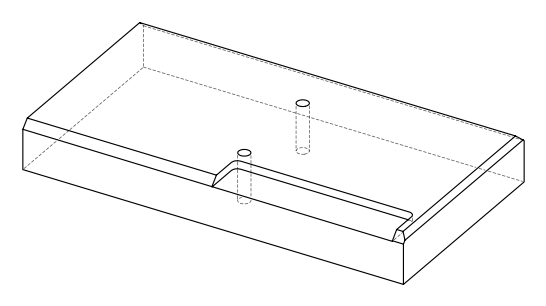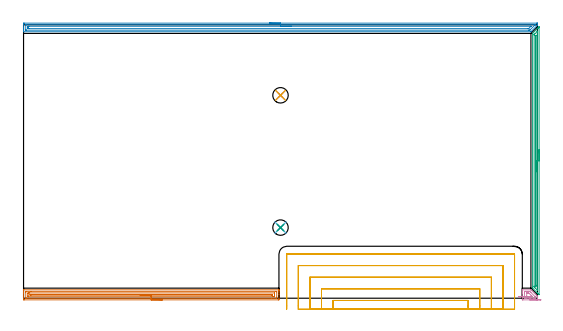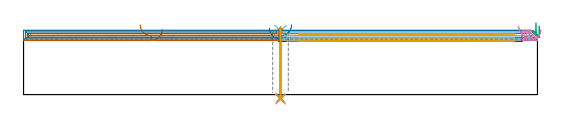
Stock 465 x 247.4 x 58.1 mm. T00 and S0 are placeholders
(PLAN: 11 operations, 6 tool changes, 41.1 min)
(1 AREA_MILL | FG_CHAMFER_SURFACE | UGT0205_001 | 7.57 min | 9791 mm3)
(2 AREA_MILL_1 | FG_CHAMFER_SURFACE_1 | UGT0205_001 | 11.32 min | 14149 mm3)
(3 AREA_MILL_2 | FG_CHAMFER_SURFACE_2 | UGT0205_001 | 5.83 min | 4197 mm3)
(4 AREA_MILL_3 | FG_CHAMFER_SURFACE_3 | UGT0205_001 | 0.54 min | 679 mm3)
(5 MILL_SLOT | SLOT_PARTIAL_RECTANGULAR | UGT0201_103 | Follow Part, ap 3.5, ae 75% | 14.76 min | 100759 mm3)
(6 SPOT_DRILL | STEP1HOLE | NXT0321_9005460120000 | 0.03 min | 21 mm3)
(7 SPOT_DRILL_1 | STEP1HOLE_1 | NXT0321_9005460120000 | 0.03 min | 2 mm3)
(8 DRILL_THROUGH_HOLE_INTO_CENTER | STEP1HOLE | NXT0301_055 | 0.25 min | 3184 mm3)
(9 DRILL_TO_ENLARGE_THROUGH_HOLE | STEP1HOLE | NXT0301_104 | 0.26 min | 5729 mm3)
(10 DRILL_THROUGH_HOLE_INTO_CENTER_1 | STEP1HOLE_1 | NXT0301_055 | 0.25 min | 3191 mm3)
(11 DRILL_TO_ENLARGE_THROUGH_HOLE_1 | STEP1HOLE_1 | NXT0301_104 | 0.26 min | 5716 mm3)
(TOOL UGT0205_001 | Chamfer Mill 20 x 3 x 45 deg. | D20 FL50 Z2)
(TOOL UGT0201_103 | End Mill 14 mm | D14 FL19 Z2)
(TOOL NXT0321_9005460120000 | NC Spot Drill, 142deg, 12mm, Carbide, Uncoated | D12 PA142 FL30 Z2)
(TOOL NXT0301_055 | Carbide Drill 8.4mm [860.1-0840-042A1-MM 2214] | D8.4 PA140 FL61 Z2)
(TOOL NXT0301_104 | Carbide Drill 14mm [860.1-1400-112A1-MM 2214] | D14 PA140 FL123 Z2)
(OP 1 AREA_MILL)
G17 G21 G94 G90
T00 M6
G54
G17 G0 G90 X125.55 Y-1.5 S1061 M3
G43 Z68.1 H0
Z59.
G94 G1 X125.512 Z58.128 F250.
X125.398 Z57.264
X125.209 Z56.412
X124.947 Z55.58
X124.613 Z54.774
X124.21 Z54.
X123.742 Z53.264
X123.21 Z52.572
X122.621 Z51.929
X121.978 Z51.34
X121.286 Z50.808
X120.55 Z50.34
X119.776 Z49.937
X118.97 Z49.603
X118.138 Z49.341
X117.286 Z49.152
X116.422 Z49.038
X115.55 Z49.
X0.631
X0.289 Y-1.497 Z49.002
X0.01 Y-1.492 Z49.006
X0. Y-1.21 Z49.288
Y4.383 Z54.878
Y5.794 Z56.29
Y6.16 Z56.655
Y6.892 Z57.392
Y7.146 Z57.646
X0.007 Y7.558 Z58.049
X0.01 Y7.597 Z58.088
X0.184 Y7.6 Z58.1
X230.916
X231.09 Y7.597 Z58.088
X231.093 Y7.558 Z58.049
X231.1 Y7.146 Z57.645
Y6.892 Z57.392
Y6.16 Z56.655
Y4.905 Z55.402
Y3.494 Z53.99
Y-0.322 Z50.176
X231.096 Y-0.949 Z49.549
X231.092 Y-1.492 Z49.006
X231.018 Y-1.494 Z49.003
X230.469 Y-1.5 Z49.
X115.55
Y-0.086 Z50.414
X2.446 Y-0.085 Z50.415
X2.42
X2.01 Y-0.06 Z50.44
X2.001 Y0.356 Z50.856
X2. Y5.271 Z55.771
X2.001 Y5.688 Z56.188
X2.01 Y6.16 Z56.66
X2.395 Y6.185 Z56.685
X6.796 Y6.186 Z56.686
X228.654 Y6.185 Z56.685
X228.68 Y6.184 Z56.684
X229.09 Y6.16 Z56.66
X229.099 Y5.744 Z56.244
X229.1 Y0.829 Z51.329
X229.099 Y0.412 Z50.912
X229.09 Y-0.06 Z50.44
X228.705 Y-0.085 Z50.415
X224.303 Y-0.086 Z50.414
X115.55
Y1.328 Z51.828
X4.209 Y1.329 Z51.829
X4.078 Y1.331 Z51.831
X4.032 Y1.333 Z51.833
X4.013 Y1.335 Z51.835
X4.01 Y1.372 Z51.872
X4.004 Y1.51 Z52.01
X4.001 Y1.717 Z52.217
X4. Y1.924 Z52.424
Y2.606 Z53.106
Y3.701 Z54.201
X4.004 Y4.383 Z54.883
X4.007 Y4.583 Z55.083
X4.023 Y4.764 Z55.264
X4.209 Y4.767 Z55.267
X4.713 Y4.77 Z55.27
X5.103 Y4.771 Z55.271
X5.606
X226.891
X227.022 Y4.769 Z55.269
X227.068 Y4.767 Z55.267
X227.087 Y4.765 Z55.265
X227.09 Y4.728 Z55.228
X227.096 Y4.59 Z55.09
X227.099 Y4.383 Z54.883
X227.1 Y4.176 Z54.676
Y3.494 Z53.994
Y2.399 Z52.899
X227.096 Y1.717 Z52.217
X227.093 Y1.517 Z52.017
X227.077 Y1.335 Z51.835
X226.891 Y1.333 Z51.833
X226.387 Y1.33 Z51.83
X225.997 Y1.329 Z51.829
X225.494 Y1.328 Z51.828
X115.55
Y2.743 Z53.243
X6.753
X6.135 Y2.747 Z53.247
X6.034 Y2.75 Z53.25
X6.009 Y2.752 Z53.252
X6.007 Y2.775 Z53.275
X6.004 Y2.829 Z53.329
X6.002 Y3.05 Z53.55
X6.004 Y3.271 Z53.771
X6.007 Y3.325 Z53.825
X6.009 Y3.347 Z53.847
X6.034 Y3.35 Z53.85
X6.138 Y3.355 Z53.855
X6.273 Y3.356 Z53.856
X31.26 Y3.357 Z53.857
X224.347
X224.965 Y3.353 Z53.853
X225.066 Y3.35 Z53.85
X225.091 Y3.348 Z53.848
X225.093 Y3.325 Z53.825
X225.096 Y3.271 Z53.771
X225.098 Y3.05 Z53.55
X225.096 Y2.829 Z53.329
X225.093 Y2.775 Z53.275
X225.091 Y2.752 Z53.252
X225.066 Y2.75 Z53.25
X224.961 Y2.746 Z53.246
X224.346 Y2.743 Z53.243
X224.208
X115.55
X114.678 Z53.281
X113.814 Z53.395
X112.962 Z53.583
X112.13 Z53.846
X111.324 Z54.18
X110.55 Z54.582
X109.814 Z55.051
X109.122 Z55.582
X108.479 Z56.172
X107.89 Z56.815
X107.358 Z57.507
X106.89 Z58.243
X106.487 Z59.016
X106.153 Z59.822
X105.891 Z60.654
X105.702 Z61.506
X105.588 Z62.371
X105.55 Z63.243
G0 Z68.1
M5
M2
(OP 2 AREA_MILL_1)
G17 G21 G94 G90
T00 M6
G54
G17 G0 G90 X222.5 Y248.9 S1061 M3
G43 Z68.1 H0
Z60.3
G94 G1 X222.538 Z59.429 F250.
X222.652 Z58.564
X222.841 Z57.712
X223.103 Z56.88
X223.437 Z56.074
X223.84 Z55.3
X224.309 Z54.564
X224.84 Z53.872
X225.429 Z53.229
X226.072 Z52.64
X226.764 Z52.109
X227.5 Z51.64
X228.274 Z51.237
X229.08 Z50.903
X229.912 Z50.641
X230.764 Z50.452
X231.628 Z50.338
X232.5 Z50.3
X464.379
X464.627 Y248.899 Z50.301
X464.826 Y248.896 Z50.304
X464.997 Y248.891 Z50.305
X464.999 Y248.849 Z50.347
X465. Y248.509 Z50.687
Y247.825 Z51.375
Y247.535 Z51.665
X464.998 Y247.093 Z52.099
X464.99 Y246.998 Z52.194
X464.898 Y246.896 Z52.3
X464.85 Y246.849 Z52.349
X464.846 Y246.845 Z52.353
X459.464 Y241.464 Z57.735
X459.15 Y241.151 Z58.046
X459.095 Y241.104 Z58.09
X459.018 Y241.1 Z58.1
X0.174
X0.01 Y241.102 Z58.089
X0.003 Y241.25 Z57.943
X0. Y241.405 Z57.794
Y241.684 Z57.515
Y242.368 Z56.826
Y243.588 Z55.609
Y244.123 Z55.072
Y244.732 Z54.463
Y248.241 Z50.956
X0.004 Y248.509 Z50.689
X0.01 Y248.892 Z50.305
X0.226 Y248.896 Z50.302
X0.621 Y248.9 Z50.3
X232.5
Y247.486 Z51.714
X462.741 Y247.485 Z51.715
X462.89 Y247.484 Z51.716
X462.964 Y247.481 Z51.719
X462.99 Y247.478 Z51.722
Y247.474 Z51.726
X462.883 Y247.345 Z51.855
X462.73 Y247.185 Z52.015
X462.592 Y247.042 Z52.158
X458.796 Y243.246 Z55.954
X458.461 Y242.915 Z56.285
X458.124 Y242.584 Z56.616
X458.045 Y242.521 Z56.679
X457.971 Y242.519 Z56.681
X457.231 Y242.515 Z56.685
X457.082 Y242.514 Z56.686
X2.408 Y242.515 Z56.685
X2.258 Y242.516 Z56.684
X2.052 Y242.52 Z56.68
X2.01 Y242.522 Z56.678
X2.005 Y242.552 Z56.648
X2.003 Y242.584 Z56.616
X2. Y242.769 Z56.431
X2.001 Y247.288 Z51.912
X2.002 Y247.395 Z51.805
X2.007 Y247.466 Z51.734
X2.01 Y247.48 Z51.72
X2.014 Y247.482 Z51.718
X2.036 Y247.484 Z51.716
X2.408 Y247.486 Z51.714
X2.557
X232.5
Y246.071 Z53.129
X459.018
X459.124 Y246.067 Z53.133
X459.148 Y246.065 Z53.135
X459.135 Y246.044 Z53.156
X459.108 Y246.009 Z53.191
X459.086 Y245.985 Z53.215
X459.018 Y245.917 Z53.283
X457.227 Y244.126 Z55.074
X457.044 Y243.951 Z55.249
X457.027 Y243.938 Z55.262
X456.97 Y243.933 Z55.267
X456.865 Y243.93 Z55.27
X456.733 Y243.929 Z55.271
X456.535 Y243.928 Z55.272
X5.089
X4.392 Y243.93 Z55.27
X4.195 Y243.933 Z55.267
X4.01 Y243.938 Z55.262
X4.004 Y244.123 Z55.077
X4.001 Y244.314 Z54.886
X4. Y245. Z54.2
Y245.191 Z54.009
X4.004 Y245.877 Z53.323
X4.007 Y246.062 Z53.138
X4.195 Y246.065 Z53.135
X4.891 Y246.071 Z53.129
X232.5
X233.372 Z53.167
X234.237 Z53.28
X235.088 Z53.469
X235.92 Z53.732
X236.726 Z54.065
X237.5 Z54.468
X238.236 Z54.937
X238.928 Z55.468
X239.571 Z56.057
X240.16 Z56.701
X240.692 Z57.393
X241.16 Z58.129
X241.563 Z58.902
X241.897 Z59.708
X242.159 Z60.54
X242.348 Z61.392
X242.462 Z62.257
X242.5 Z63.129
G0 Z68.1
M5
M2
(OP 3 AREA_MILL_2)
G17 G21 G94 G90
T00 M6
G54
G17 G0 G90 X466.5 Y134.35 S1061 M3
G43 Z68.1 H0
Z62.2
G94 G1 Y134.312 Z61.328 F250.
Y134.198 Z60.464
Y134.009 Z59.612
Y133.747 Z58.78
Y133.413 Z57.974
Y133.01 Z57.2
Y132.542 Z56.464
Y132.01 Z55.772
Y131.421 Z55.129
Y130.778 Z54.54
Y130.086 Z54.009
Y129.35 Z53.54
Y128.576 Z53.137
Y127.77 Z52.803
Y126.938 Z52.541
Y126.087 Z52.352
Y125.222 Z52.238
Y124.35 Z52.2
X466.499 Y3.327 Z52.201
X466.496 Y3.291
X466.489 Y3.211 Z52.203
X466.439 Y3.259 Z52.255
X466.334 Y3.365 Z52.364
X466.169 Y3.529 Z52.526
X466.011 Y3.688 Z52.687
X465.887 Y3.812 Z52.81
X465.732 Y3.965 Z52.963
X465.584 Y4.115 Z53.114
X465.441 Y4.258 Z53.257
X465.296 Y4.402 Z53.4
X465.157 Y4.542 Z53.541
X464.995 Y4.704 Z53.703
X464.859 Y4.839 Z53.837
X464.73 Y4.969 Z53.968
X460.798 Y8.902 Z57.901
X460.631 Y9.071 Z58.066
X460.605 Y9.106 Z58.09
X460.6 Y9.168 Z58.1
Y239.531
X460.605 Y239.595 Z58.09
X460.631 Y239.629 Z58.066
X460.798 Y239.799 Z57.901
X464.859 Y243.861 Z53.837
X464.995 Y243.996 Z53.703
X465.157 Y244.158 Z53.541
X465.296 Y244.298 Z53.4
X465.441 Y244.442 Z53.257
X465.584 Y244.585 Z53.114
X465.732 Y244.735 Z52.963
X466.224 Y245.224 Z52.476
X466.341 Y245.341 Z52.359
X466.486 Y245.484 Z52.212
X466.495 Y245.485 Z52.203
X466.499 Y245.484 Z52.199
X466.5 Y124.35 Z52.2
X465.086 Z53.614
X465.085 Y7.383 Z53.615
X465.084 Y7.19 Z53.616
X465.081 Y7.095 Z53.619
X465.079 Y7.085 Z53.621
X465.072 Y7.089 Z53.628
X465.041 Y7.115 Z53.659
X464.767 Y7.383 Z53.933
X462.981 Y9.169 Z55.719
X462.677 Y9.474 Z56.023
X462.099 Y10.062 Z56.601
X462.021 Y10.151 Z56.679
X462.019 Y10.232 Z56.681
X462.016 Y10.401 Z56.684
X462.015 Y10.739 Z56.685
X462.014 Y10.955 Z56.686
Y237.746
X462.016 Y238.422 Z56.684
X462.019 Y238.53 Z56.681
X462.021 Y238.553 Z56.679
X462.035 Y238.573 Z56.665
X462.091 Y238.638 Z56.609
X462.386 Y238.936 Z56.314
X462.677 Y239.228 Z56.023
X464.593 Y241.143 Z54.107
X464.767 Y241.317 Z53.933
X464.87 Y241.417 Z53.83
X465.04 Y241.578 Z53.66
X465.079 Y241.612 Z53.621
X465.082 Y241.536 Z53.618
X465.085 Y241.317 Z53.615
Y241.121
X465.086 Y124.35 Z53.614
X463.672 Z55.028
X463.671 Y11.723 Z55.029
X463.667 Y10.955 Z55.033
X463.666 Y10.953 Z55.034
X463.651 Y10.955 Z55.049
X463.55 Y11.054 Z55.15
X463.457 Y11.154 Z55.243
X463.436 Y11.181 Z55.264
X463.432 Y11.309 Z55.268
X463.43 Y11.474 Z55.27
X463.428 Y11.972 Z55.272
X463.429 Y236.977 Z55.271
X463.435 Y237.512 Z55.265
X463.468 Y237.557 Z55.232
X463.55 Y237.648 Z55.15
X463.597 Y237.697 Z55.103
X463.646 Y237.746 Z55.054
X463.658 Y237.75 Z55.042
X463.666 Y237.751 Z55.034
X463.667 Y237.746 Z55.033
X463.671 Y237.664 Z55.029
Y237.621
X463.672 Y124.35 Z55.028
Y123.478 Z55.066
Y122.614 Z55.18
Y121.762 Z55.369
Y120.93 Z55.632
Y120.124 Z55.965
Y119.35 Z56.368
Y118.614 Z56.837
Y117.922 Z57.368
Y117.279 Z57.957
Y116.69 Z58.601
Y116.159 Z59.293
Y115.69 Z60.028
Y115.287 Z60.802
Y114.953 Z61.608
Y114.691 Z62.44
Y114.502 Z63.292
Y114.388 Z64.157
Y114.35 Z65.028
G0 Z68.1
M5
M2
(OP 4 AREA_MILL_3)
G17 G21 G94 G90
T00 M6
G54
G17 G0 G90 X468.15 Y-1.5 S1061 M3
G43 Z68.1 H0
Z59.
G94 G1 X468.112 Z58.128 F250.
X467.998 Z57.264
X467.809 Z56.412
X467.547 Z55.58
X467.213 Z54.774
X466.81 Z54.
X466.342 Z53.264
X465.81 Z52.572
X465.221 Z51.929
X464.578 Z51.34
X463.886 Z50.808
X463.15 Z50.34
X462.376 Z49.937
X461.57 Z49.603
X460.738 Z49.341
X459.887 Z49.152
X459.022 Z49.038
X458.15 Z49.
X451.904
X451.562 Y-1.497 Z49.002
X451.31 Y-1.492 Z49.006
X451.3 Y-1.236 Z49.261
Y4.383 Z54.877
Y4.958 Z55.455
Y5.271 Z55.768
Y5.846 Z56.343
Y6.16 Z56.655
Y6.787 Z57.287
Y7.211 Z57.71
X451.306 Y7.564 Z58.055
X451.31 Y7.597 Z58.088
X451.458 Y7.6 Z58.1
X459.042
X459.094 Y7.595 Z58.091
X459.154 Y7.546 Z58.046
X464.396 Y2.304 Z52.804
X464.689 Y2.013 Z52.508
X464.842 Y1.859 Z52.355
X464.979 Y1.717 Z52.216
X464.99 Y1.702 Z52.2
X465. Y1.09 Z51.589
Y-0.374 Z50.123
Y-0.949 Z49.548
Y-1.262 Z49.235
X464.998 Y-1.491 Z49.005
X464.566 Y-1.5 Z49.
X458.15
Y-0.086 Z50.414
X454.607
X453.713 Y-0.085 Z50.415
X453.688 Y-0.084 Z50.416
X453.31 Y-0.06 Z50.44
X453.303 Y0.324 Z50.824
X453.301 Y0.829 Z51.329
X453.3 Y1.215 Z51.715
Y4.77 Z55.27
X453.301 Y5.271 Z55.771
X453.302 Y5.656 Z56.156
X453.31 Y6.16 Z56.66
X453.664 Y6.184 Z56.684
X453.688 Y6.185 Z56.685
X454.555 Y6.186 Z56.686
X456.34
X457.232 Y6.185 Z56.685
X457.258
X458.078 Y6.16 Z56.66
X458.15 Y6.094 Z56.594
X458.979 Y5.271 Z55.771
X459.042 Y5.208 Z55.708
X462.814 Y1.435 Z51.935
X462.914 Y1.333 Z51.833
X462.962 Y1.281 Z51.781
X462.983 Y1.256 Z51.756
X462.99 Y1.215 Z51.715
X462.995 Y0.829 Z51.329
X462.997 Y0.445 Z50.945
X462.99 Y-0.06 Z50.44
X462.636 Y-0.084 Z50.416
X462.612 Y-0.085 Z50.415
X461.745 Y-0.086 Z50.414
X458.15
Y1.328 Z51.828
X456.365 Y1.329 Z51.829
X455.863
X455.473 Y1.333 Z51.833
X455.345 Y1.335 Z51.835
X455.31 Y1.343 Z51.843
X455.305 Y1.43 Z51.93
X455.302 Y1.545 Z52.045
X455.3 Y1.717 Z52.217
Y1.889 Z52.389
X455.301 Y4.554 Z55.054
X455.309 Y4.727 Z55.227
X455.312 Y4.766 Z55.266
X455.328 Y4.768 Z55.268
X455.376 Y4.77 Z55.27
X455.473 Y4.771 Z55.271
X455.975 Y4.772 Z55.272
X456.365 Y4.771 Z55.271
X456.869 Y4.77 Z55.27
X456.964 Y4.767 Z55.267
X457.009 Y4.765 Z55.265
X457.088 Y4.701 Z55.201
X457.258 Y4.541 Z55.041
X459.042 Y2.759 Z53.259
X459.935 Y1.866 Z52.366
X460.081 Y1.717 Z52.217
X460.224 Y1.566 Z52.066
X460.437 Y1.335 Z51.835
X460.321 Y1.332 Z51.832
X459.935 Y1.33 Z51.83
X458.15 Y1.328 Z51.828
X457.278 Z51.866
X456.414 Z51.98
X455.562 Z52.169
X454.73 Z52.431
X453.924 Z52.765
X453.15 Z53.168
X452.414 Z53.637
X451.722 Z54.168
X451.079 Z54.757
X450.49 Z55.4
X449.958 Z56.093
X449.49 Z56.828
X449.087 Z57.602
X448.753 Z58.408
X448.491 Z59.24
X448.302 Z60.092
X448.188 Z60.957
X448.15 Z61.828
G0 Z68.1
M5
M2
(OP 5 MILL_SLOT)
G17 G21 G94 G90
T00 M6
G54
G17 G0 G90 X402.3 Y-10. S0 M3
G43 Z68.1 H0
Z54.833
G94 G1 Y-7. F250.
Y-2. F500.
X280.1
Y-7.
Y-10. F250.
X412.8
Y-7.
Y8.5 F500.
X269.6
Y-7.
Y-10. F250.
X423.3
Y-7.
Y19. F500.
X259.1
Y-7.
Y-10. F250.
X433.801
X433.8 Y-7.
Y29.5 F500.
X248.6
Y-7.
X248.599 Y-10. F250.
X444.3 Y-9.997
Y-6.997
Y39.7 F500.
G3 X444. Y40. R0.3
G1 X238.4
G3 X238.1 Y39.7 R0.3
G1 Y-6.997
Y-9.997 F250.
G0 X402.3 Y-10. Z51.567
G1 Y-7.
Y-2. F500.
X280.1
Y-7.
Y-10. F250.
X412.8
Y-7.
Y8.5 F500.
X269.6
Y-7.
Y-10. F250.
X423.3
Y-7.
Y19. F500.
X259.1
Y-7.
Y-10. F250.
X433.8
Y-7.
Y29.5 F500.
X248.6
Y-7.
Y-10. F250.
X444.3
Y-7.
Y39.7 F500.
G3 X444. Y40. R0.3
G1 X238.4
G3 X238.1 Y39.7 R0.3
G1 Y-7.
Y-10. F250.
G0 X402.3 Z48.3
G1 Y-7.
Y-2. F500.
X280.1
Y-7.
Y-10. F250.
X412.8
Y-7.
Y8.5 F500.
X269.6
Y-7.
Y-10. F250.
X423.3
Y-7.
Y19. F500.
X259.1
Y-7.
Y-10. F250.
X433.8
Y-7.
Y29.5 F500.
X248.6
Y-7.
Y-10. F250.
X444.3
Y-7.
Y39.7 F500.
G3 X444. Y40. R0.3
G1 X238.4
G3 X238.1 Y39.7 R0.3
G1 Y-7.
Y-10. F250.
G0 Z68.1
M5
M2
(OP 6 SPOT_DRILL)
G17 G21 G94 G90
T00 M6
G54
G17 G0 G90 X232.5 Y63.9 S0 M3
G43 Z68.1 H0
G94 G81 G98 Z57.497 F250. R61.1
G80
M5
M2
(OP 7 SPOT_DRILL_1)
G17 G21 G94 G90
T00 M6
G54
G17 G0 G90 X232.5 Y183.6 S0 M3
G43 Z68.1 H0
G94 G81 G98 Z57.497 F250. R61.1
G80
M5
M2
(OP 8 DRILL_THROUGH_HOLE_INTO_CENTER)
G17 G21 G94 G90
T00 M6
G54
G17 G0 G90 X232.5 Y63.9 S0 M3
G43 Z68.1 H1
G94 G73 G98 Z-3.029 F250. Q7.641 R60.1
G80
M5
M2
(OP 9 DRILL_TO_ENLARGE_THROUGH_HOLE)
G17 G21 G94 G90
T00 M6
G54
G17 G0 G90 X232.5 Y63.9 S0 M3
G43 Z68.1 H1
G94 G73 G98 Z-4.048 F250. Q12.43 R60.1
G80
M5
M2
(OP 10 DRILL_THROUGH_HOLE_INTO_CENTER_1)
G17 G21 G94 G90
T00 M6
G54
G17 G0 G90 X232.5 Y183.6 S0 M3
G43 Z68.1 H1
G94 G73 G98 Z-3.029 F250. Q7.641 R60.1
G80
M5
M2
(OP 11 DRILL_TO_ENLARGE_THROUGH_HOLE_1)
G17 G21 G94 G90
T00 M6
G54
G17 G0 G90 X232.5 Y183.6 S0 M3
G43 Z68.1 H1
G94 G73 G98 Z-4.048 F250. Q12.43 R60.1
G80
M5
M2
